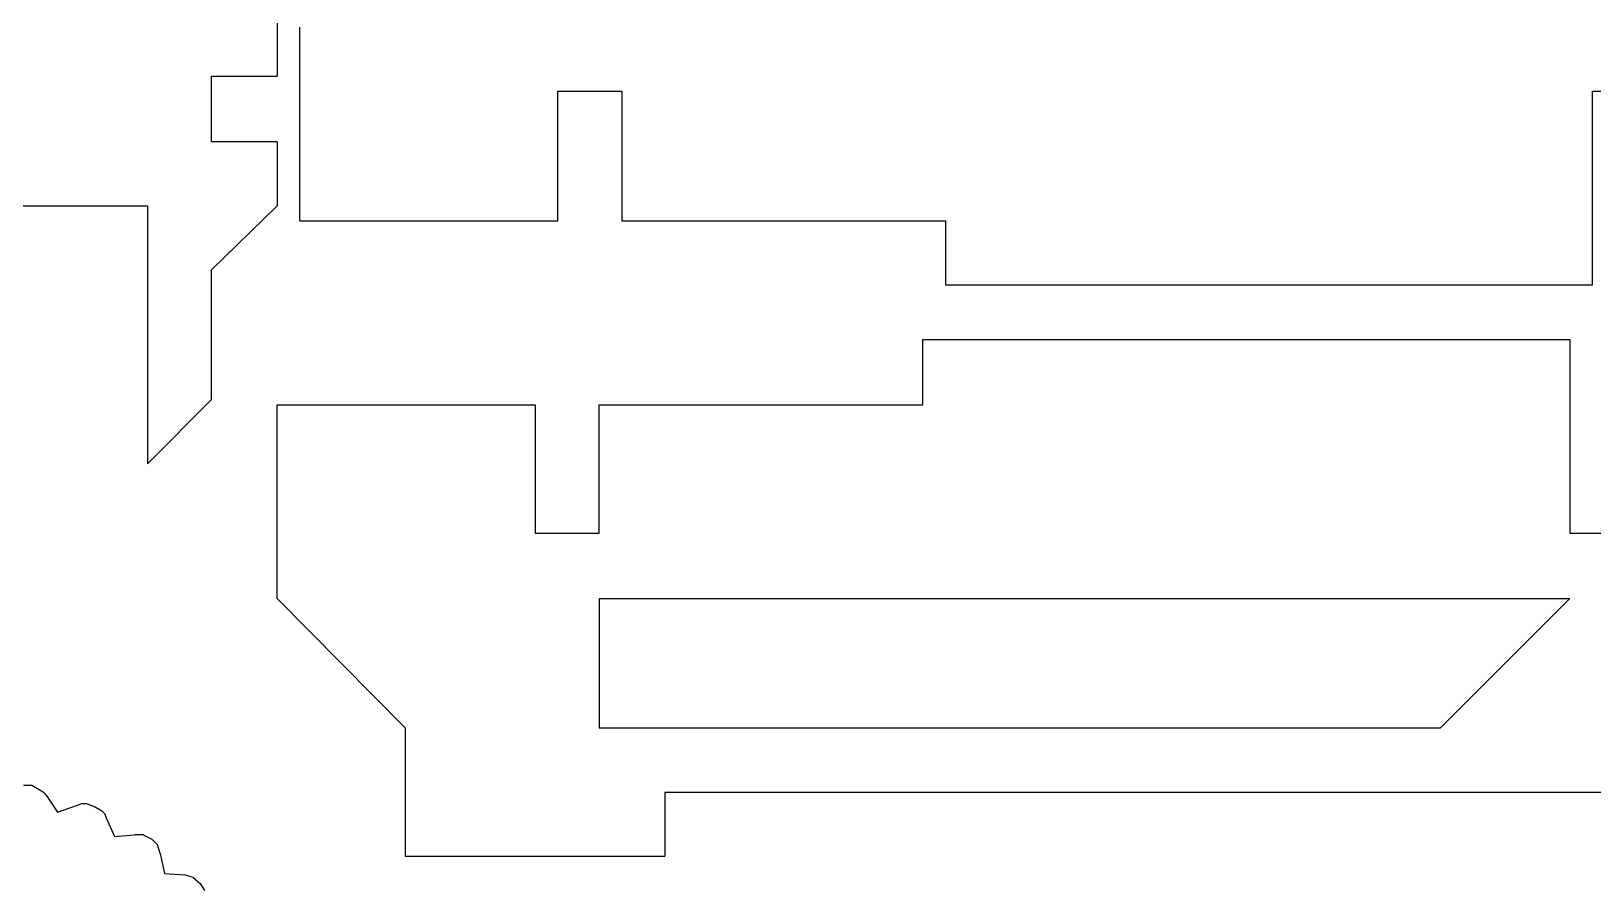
# Model space of a CAD drawing. Extents: x -1891 to 1891, y -1891 to 1891.
# Drawn here: x -606 to 321, y 103 to 610 of the extents above; entities that cross this region are included whole.
import ezdxf

# ---------------------------------------------------------------- set-up
doc = ezdxf.new("R2010")
doc.units = 0
doc.header["$MEASUREMENT"] = 0
doc.layers.get('0').update_dxf_attribs({"linetype": 'CONTINUOUS'})

msp = doc.modelspace()

# ---------------------------------------------------------------- linework, layer by layer
for p, q in [((-460.15656, 698.587044), (-460.15656, 583.440384)), ((-446.71906, 497.456212), (-446.71906, 612.602884)), ((-499.103232, 544.493712), (-499.103232, 583.440384)), ((-499.103232, 583.440384), (-460.15656, 583.440384)), ((-293.472388, 497.456212), (-293.472388, 574.502884)), ((-293.472388, 574.502884), (-255.372388, 574.502884)), ((-255.372388, 574.502884), (-255.372388, 497.456212)), ((321.19406, 574.502884), (397.39406, 574.502884)), ((321.19406, 459.356212), (321.19406, 574.502884)), ((-460.15656, 544.493712), (-499.103232, 544.493712)), ((-460.15656, 544.493712), (-460.15656, 506.393712)), ((-614.249892, 506.393712), (-537.203232, 506.393712)), ((-537.203232, 506.393712), (-537.203232, 353.147052)), ((-499.103232, 468.293712), (-460.15656, 506.393712)), ((-446.71906, 497.456212), (-293.472388, 497.456212)), ((-255.372388, 497.456212), (-63.192604, 497.456212)), ((-63.192604, 497.456212), (-63.192604, 459.356212)), ((-499.103232, 391.247052), (-499.103232, 468.293712)), ((-63.192604, 459.356212), (321.19406, 459.356212)), ((-76.630104, 427.043712), (307.75656, 427.043712)), ((-76.630104, 388.097052), (-76.630104, 427.043712)), ((307.75656, 427.043712), (307.75656, 311.897052)), ((-537.203232, 353.147052), (-499.103232, 391.247052)), ((-460.15656, 272.95038), (-460.15656, 388.097052)), ((-460.15656, 388.097052), (-306.909888, 388.097052)), ((-306.909888, 388.097052), (-306.909888, 311.897052)), ((-268.809888, 388.097052), (-76.630104, 388.097052)), ((-268.809888, 311.897052), (-268.809888, 388.097052)), ((-306.909888, 311.897052), (-268.809888, 311.897052)), ((307.75656, 311.897052), (383.95656, 311.897052)), ((-383.95656, 195.90372), (-460.15656, 272.95038)), ((-268.809888, 272.95038), (-268.809888, 195.90372)), ((-268.809888, 272.95038), (307.75656, 272.95038)), ((230.709888, 195.90372), (307.75656, 272.95038)), ((-383.95656, 119.70372), (-383.95656, 195.90372)), ((230.709888, 195.90372), (-268.809888, 195.90372)), ((-610.863228, 162.129552), (-605.783232, 162.129552)), ((-605.783232, 162.129552), (-601.549896, 159.589548)), ((-601.549896, 159.589548), (-599.009892, 157.896216)), ((-599.009892, 157.896216), (-597.31656, 156.202884)), ((-229.863228, 157.80372), (-229.863228, 119.70372)), ((1267.863012, 157.80372), (-229.863228, 157.80372)), ((-597.31656, 156.202884), (-590.543232, 146.04288)), ((-590.543232, 146.04288), (-578.689896, 150.276216)), ((-578.689896, 150.276216), (-576.149892, 151.122888)), ((-576.149892, 151.122888), (-573.609888, 151.122888)), ((-573.609888, 151.122888), (-568.529892, 149.429544)), ((-568.529892, 149.429544), (-564.296556, 146.889552)), ((-564.296556, 146.889552), (-562.603224, 145.19622)), ((-562.603224, 145.19622), (-561.756564, 142.656216)), ((-561.756564, 142.656216), (-556.676556, 131.649552)), ((-556.676556, 131.649552), (-544.823232, 132.496212)), ((-539.743224, 132.496212), (-544.823232, 132.496212)), ((-539.743224, 132.496212), (-534.663228, 129.95622)), ((-534.663228, 129.95622), (-531.276564, 126.569544)), ((-529.583232, 121.489548), (-531.276564, 126.569544)), ((-529.583232, 121.489548), (-527.043228, 109.636212)), ((-229.863228, 119.70372), (-383.95656, 119.70372)), ((-527.043228, 109.636212), (-515.189892, 108.789552)), ((-510.109896, 107.09622), (-515.189892, 108.789552)), ((-510.109896, 107.09622), (-505.87656, 103.709544)), ((-505.87656, 103.709544), (-503.336556, 99.47622))]:
    msp.add_line(p, q)

doc.saveas('drawing.dxf')
